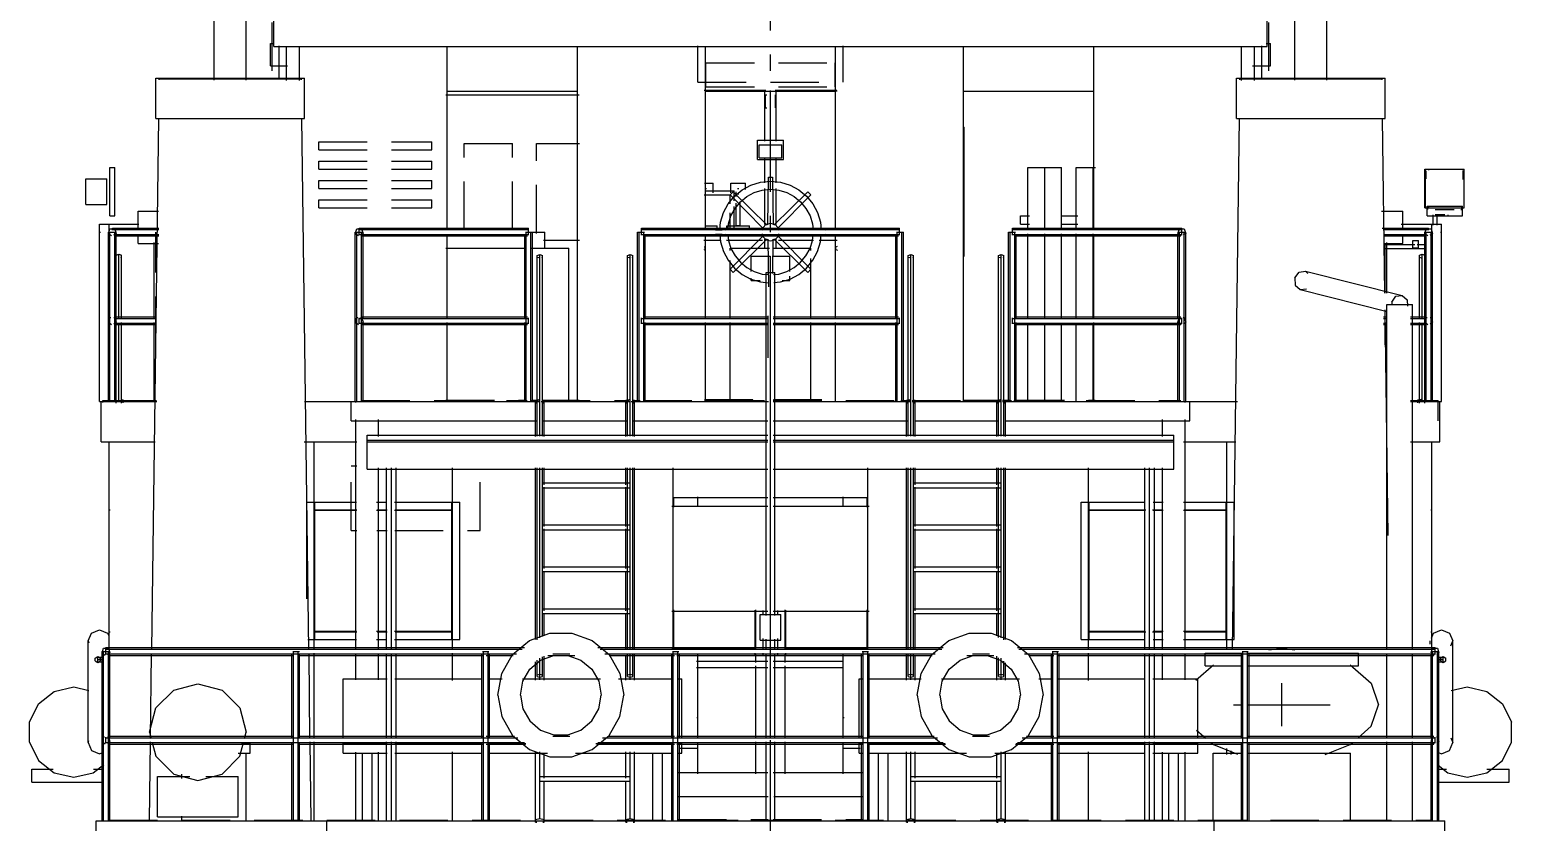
# Model space of a CAD drawing. Extents: x 5 to 836, y 5 to 589.
# Drawn here: x 566.1 to 657.9, y 477.9 to 527 of the extents above; entities that cross this region are included whole.
import ezdxf

# ---------------------------------------------------------------- set-up
doc = ezdxf.new("R2010")
doc.units = 0
doc.linetypes.add('CENTER', pattern=[10, 6, -1.5, 1, -1.5])
doc.linetypes.add('DASHED', pattern=[4.5, 3, -1.5])
for name, color, linetype in [('CENTRE', 4, 'CENTER'), ('DETAIL', 8, 'CONTINUOUS'), ('MARKING', 4, 'DASHED'), ('OUTLINE', 7, 'CONTINUOUS')]:
    doc.layers.add(name, color=color, linetype=linetype)

msp = doc.modelspace()

# ---------------------------------------------------------------- linework, layer by layer
at = {"layer": 'CENTRE'}
msp.add_line((612, 387), (612, 581), dxfattribs=at)
at = {"layer": 'DETAIL'}
for p, q in [((581.2, 526), (581.2, 528)), ((642.8, 526), (642.8, 528)), ((581, 524.8), (581, 526.2)), ((581, 526.2), (581.21, 526.2)), ((581.2, 526), (642.8, 526)), ((582, 523.9), (582, 526)), ((582.8, 523.9), (582.8, 526)), ((591.96, 514.62), (591.96, 526)), ((600.04, 504), (600.04, 526)), ((607.96, 514.62), (607.96, 526)), ((616.04, 514.62), (616.04, 526)), ((623.96, 504), (623.96, 526)), ((632.04, 514.62), (632.04, 526)), ((641.2, 523.9), (641.2, 526)), ((642, 523.9), (642, 526)), ((642.72, 526.2), (643, 526.2)), ((643, 524.8), (643, 526.2)), ((581, 524.8), (582.05, 524.8)), ((641.88, 524.8), (643, 524.8)), ((573.9, 524.05), (583.1, 524.05)), ((574.1, 524), (582.9, 524)), ((640.9, 524.05), (650.1, 524.05)), ((641.1, 524), (649.9, 524)), ((591.88, 523), (600.13, 523)), ((591.96, 523.24), (600.04, 523.24)), ((607.89, 523.29), (611.72, 523.29)), ((607.94, 523.25), (611.72, 523.25)), ((607.96, 523.24), (616.04, 523.24)), ((611.65, 520.13), (611.65, 523.27)), ((611.7, 522.2), (611.7, 523)), ((611.7, 523), (611.77, 523)), ((612, 520.13), (612, 523.27)), ((612.28, 523.29), (616.11, 523.29)), ((612.28, 523.25), (616.13, 523.25)), ((612.3, 522.2), (612.3, 523)), ((612.35, 520.13), (612.35, 523.27)), ((623.96, 523.24), (632.04, 523.24)), ((611.7, 522.2), (611.77, 522.2)), ((573.9, 521.55), (583.1, 521.55)), ((623.93, 521), (624, 521)), ((624, 513), (624, 521)), ((640.9, 521.55), (650.1, 521.55)), ((611.2, 519), (611.2, 520.2)), ((611.2, 520.2), (612.8, 520.2)), ((612.8, 519), (612.8, 520.2)), ((611.65, 517.55), (611.65, 519.08)), ((612, 517.83), (612, 519.08)), ((612.35, 517.55), (612.35, 519.08)), ((571.05, 515.5), (571.05, 518.5)), ((571.05, 518.5), (571.35, 518.5)), ((571.35, 515.5), (571.35, 518.5)), ((611.2, 519), (612.8, 519)), ((627.96, 518.5), (630.04, 518.5)), ((627.96, 514.67), (627.96, 518.5)), ((629, 514.67), (629, 518.5)), ((630.04, 514.67), (630.04, 518.5)), ((630.96, 518.5), (632.14, 518.5)), ((630.96, 514.67), (630.96, 518.5)), ((632, 514.67), (632, 518.5)), ((652.57, 516), (652.57, 518.4)), ((652.57, 518.4), (655, 518.4)), ((652.6, 516), (652.6, 518.4)), ((652.82, 518.33), (652.82, 518.4)), ((654.9, 518.3), (654.95, 518.3)), ((655, 516), (655, 518.4)), ((569.55, 517.8), (570.85, 517.8)), ((569.55, 516.2), (569.55, 517.8)), ((570.85, 516.2), (570.85, 517.8)), ((607.96, 517.2), (608.04, 517.2)), ((608.45, 516.93), (608.45, 517.53)), ((609.55, 516.93), (609.55, 517.53)), ((609.96, 517.2), (610.04, 517.2)), ((610.45, 517.13), (610.45, 517.53)), ((611.65, 514.97), (611.65, 517.2)), ((611.87, 517.9), (612.13, 517.9)), ((612.35, 514.97), (612.35, 517.2)), ((654.9, 517.8), (654.95, 517.8)), ((607.93, 517.05), (609.75, 517.05)), ((609.5, 516.81), (609.69, 517)), ((609.75, 516.43), (609.75, 517.05)), ((614.31, 517), (614.5, 516.81)), ((569.55, 516.2), (570.85, 516.2)), ((571.05, 515.5), (571.35, 515.5)), ((572.8, 514.63), (572.8, 515.8)), ((572.8, 515.8), (574.05, 515.8)), ((609.75, 514.63), (609.75, 516.08)), ((627.5, 515.5), (628.06, 515.5)), ((627.5, 515), (627.5, 515.5)), ((630.01, 515.5), (631.06, 515.5)), ((649.88, 515.8), (651.2, 515.8)), ((651.2, 514.63), (651.2, 515.8)), ((652.57, 516), (655, 516)), ((652.7, 515.5), (652.7, 516.1)), ((652.7, 516.1), (654.9, 516.1)), ((652.7, 515.5), (654.9, 515.5)), ((652.82, 516), (652.82, 516.07)), ((653.21, 515.9), (654.39, 515.9)), ((654.8, 515.9), (654.85, 515.9)), ((654.9, 515.5), (654.9, 516.1)), ((570.4, 515), (572.84, 515)), ((570.4, 504), (570.4, 515)), ((570.4, 514.5), (570.47, 514.5)), ((570.96, 514.42), (571.05, 514.7)), ((570.96, 514.5), (571.44, 514.5)), ((570.96, 504), (570.96, 514.5)), ((570.96, 514.42), (571.15, 514.28)), ((571, 504), (571, 515)), ((571.05, 514.7), (571.35, 514.7)), ((571.05, 504), (571.05, 514.5)), ((571.2, 514.62), (571.2, 514.74)), ((571.2, 514.74), (574.07, 514.74)), ((571.2, 514.65), (574.07, 514.65)), ((571.3, 514.32), (571.44, 514.42)), ((571.35, 514.7), (571.44, 514.42)), ((571.35, 504), (571.35, 514.5)), ((571.44, 504), (571.44, 514.5)), ((586.26, 514.42), (586.35, 514.7)), ((586.26, 514.5), (586.69, 514.5)), ((586.26, 504), (586.26, 514.5)), ((586.26, 514.42), (586.45, 514.28)), ((586.35, 514.7), (586.65, 514.7)), ((586.35, 504), (586.35, 514.5)), ((586.5, 514.31), (586.5, 514.74)), ((586.5, 514.74), (597, 514.74)), ((586.5, 514.65), (597, 514.65)), ((586.6, 514.32), (586.74, 514.42)), ((586.65, 514.7), (586.74, 514.42)), ((586.65, 504), (586.65, 514.5)), ((596.81, 514.5), (598, 514.5)), ((596.85, 504), (596.85, 514.5)), ((597, 514.31), (597, 514.74)), ((597.15, 504), (597.15, 514.5)), ((597.24, 504), (597.24, 514.5)), ((598, 513.5), (598, 514.5)), ((603.76, 514.5), (604.19, 514.5)), ((603.76, 504), (603.76, 514.5)), ((603.85, 504), (603.85, 514.5)), ((604, 514.74), (620, 514.74)), ((604, 514.31), (604, 514.74)), ((604, 514.65), (620, 514.65)), ((604.15, 504), (604.15, 514.5)), ((607.93, 514.88), (608.7, 514.88)), ((608.7, 514.62), (608.7, 514.88)), ((609.3, 514.62), (609.3, 514.88)), ((609.3, 514.88), (610.7, 514.88)), ((609.88, 514.9), (610.12, 514.9)), ((610.7, 514.62), (610.7, 514.88)), ((611.48, 514.61), (611.52, 514.77)), ((611.52, 514.77), (611.73, 514.98)), ((611.73, 514.98), (612, 515.05)), ((612, 515.05), (612.27, 514.98)), ((612.27, 514.98), (612.48, 514.77)), ((612.48, 514.77), (612.52, 514.61)), ((619.81, 514.5), (620.24, 514.5)), ((619.85, 504), (619.85, 514.5)), ((620, 514.31), (620, 514.74)), ((620.15, 504), (620.15, 514.5)), ((620.24, 504), (620.24, 514.5)), ((626.76, 514.5), (627.19, 514.5)), ((626.76, 504), (626.76, 514.5)), ((626.85, 504), (626.85, 514.5)), ((627, 514.74), (637.5, 514.74)), ((627, 514.31), (627, 514.74)), ((627, 514.65), (637.5, 514.65)), ((627.15, 504), (627.15, 514.5)), ((627.5, 515), (628.06, 515)), ((630.01, 515), (631.06, 515)), ((637.26, 514.42), (637.35, 514.7)), ((637.26, 514.42), (637.45, 514.28)), ((637.31, 514.5), (637.74, 514.5)), ((637.35, 514.7), (637.65, 514.7)), ((637.35, 504), (637.35, 514.5)), ((637.5, 514.31), (637.5, 514.74)), ((637.6, 514.32), (637.74, 514.42)), ((637.65, 514.7), (637.74, 514.42)), ((637.65, 504), (637.65, 514.5)), ((637.74, 504), (637.74, 514.5)), ((649.93, 514.74), (652.8, 514.74)), ((650, 514.65), (652.8, 514.65)), ((651.09, 515), (653.6, 515)), ((652.56, 514.42), (652.65, 514.7)), ((652.56, 514.5), (653.04, 514.5)), ((652.56, 504), (652.56, 514.5)), ((652.56, 514.42), (652.75, 514.28)), ((652.65, 514.7), (652.95, 514.7)), ((652.65, 504), (652.65, 514.5)), ((652.8, 514.62), (652.8, 514.74)), ((652.9, 514.32), (653.04, 514.42)), ((652.95, 514.7), (653.04, 514.42)), ((652.95, 504), (652.95, 514.5)), ((653, 504), (653, 515)), ((653.04, 504), (653.04, 514.5)), ((653.53, 514.5), (653.6, 514.5)), ((653.6, 504), (653.6, 515)), ((571.41, 514.35), (574.07, 514.35)), ((571.41, 514.26), (574.07, 514.26)), ((572.8, 513.8), (572.8, 514.35)), ((572.8, 513.8), (574.05, 513.8)), ((573.8, 509.1), (573.8, 513.86)), ((586.5, 514.35), (597, 514.35)), ((586.64, 514.26), (596.93, 514.26)), ((586.74, 509.11), (586.74, 514.36)), ((591.88, 513.5), (596.84, 513.5)), ((591.96, 509.17), (591.96, 514.34)), ((596.76, 509.11), (596.76, 514.36)), ((597.19, 513.5), (599.5, 513.5)), ((599.5, 504), (599.5, 513.5)), ((604, 514.35), (620, 514.35)), ((604.14, 514.26), (619.93, 514.26)), ((604.24, 509.11), (604.24, 514.36)), ((607.87, 514), (608.92, 514)), ((607.89, 513.61), (607.94, 513.58)), ((607.94, 513.42), (607.94, 513.58)), ((607.96, 509.17), (607.96, 514.34)), ((609.27, 514), (611.51, 514)), ((609.5, 513.36), (609.5, 513.5)), ((609.5, 513.5), (611.93, 513.5)), ((611.48, 514.39), (611.52, 514.23)), ((611.52, 514.23), (611.73, 514.02)), ((611.65, 513.5), (611.65, 514.06)), ((611.73, 514.02), (612, 513.95)), ((612, 513.95), (612.27, 514.02)), ((612.14, 513.5), (614.5, 513.5)), ((612.27, 514.02), (612.48, 514.23)), ((612.35, 513.5), (612.35, 514.06)), ((612.48, 514.23), (612.52, 514.39)), ((612.49, 514), (614.66, 514)), ((614.5, 513.36), (614.5, 513.5)), ((615.01, 514), (616.13, 514)), ((616.04, 509.17), (616.04, 514.34)), ((616.06, 513.58), (616.15, 513.63)), ((616.06, 513.42), (616.06, 513.58)), ((619.76, 509.11), (619.76, 514.36)), ((627, 514.35), (637.5, 514.35)), ((627.14, 514.26), (637.43, 514.26)), ((627.24, 509.11), (627.24, 514.36)), ((627.96, 509.16), (627.96, 514.39)), ((629, 509.16), (629, 514.39)), ((630.04, 509.16), (630.04, 514.39)), ((630.96, 509.16), (630.96, 514.39)), ((632, 509.16), (632, 514.39)), ((632.04, 509.17), (632.04, 514.34)), ((637.26, 509.11), (637.26, 514.36)), ((650, 514.35), (652.66, 514.35)), ((650, 514.26), (652.66, 514.26)), ((650.02, 513.8), (651.2, 513.8)), ((650.2, 510.71), (650.2, 513.86)), ((651.2, 513.8), (651.2, 514.35)), ((651.83, 513.52), (651.83, 513.98)), ((651.83, 513.98), (652.17, 513.98)), ((651.83, 513.52), (652.17, 513.52)), ((652.17, 513.52), (652.17, 513.98)), ((571.43, 513.06), (571.6, 513.12)), ((571.43, 509.15), (571.43, 513.06)), ((571.6, 509.13), (571.6, 513.12)), ((571.6, 513.12), (571.77, 513.06)), ((571.72, 512.92), (571.77, 512.94)), ((571.77, 509.15), (571.77, 513.06)), ((597.53, 513.05), (597.7, 513.1)), ((597.53, 501.84), (597.53, 513.05)), ((597.53, 512.95), (597.64, 512.92)), ((597.7, 501.85), (597.7, 513.1)), ((597.7, 513.1), (597.87, 513.05)), ((597.82, 512.93), (597.87, 512.95)), ((597.87, 501.84), (597.87, 513.05)), ((603.13, 513.05), (603.3, 513.1)), ((603.13, 501.84), (603.13, 513.05)), ((603.13, 512.95), (603.24, 512.92)), ((603.3, 501.85), (603.3, 513.1)), ((603.3, 513.1), (603.47, 513.05)), ((603.42, 512.93), (603.47, 512.95)), ((603.47, 501.84), (603.47, 513.05)), ((607.89, 513.39), (607.94, 513.42)), ((609.5, 509.17), (609.5, 512.73)), ((614.5, 509.17), (614.5, 512.87)), ((616.06, 513.42), (616.15, 513.37)), ((620.53, 513.05), (620.7, 513.1)), ((620.53, 501.84), (620.53, 513.05)), ((620.53, 512.95), (620.64, 512.92)), ((620.7, 501.85), (620.7, 513.1)), ((620.7, 513.1), (620.87, 513.05)), ((620.82, 512.93), (620.87, 512.95)), ((620.87, 501.84), (620.87, 513.05)), ((623.93, 513), (624, 513)), ((626.13, 513.05), (626.3, 513.1)), ((626.13, 501.84), (626.13, 513.05)), ((626.13, 512.95), (626.24, 512.92)), ((626.3, 501.85), (626.3, 513.1)), ((626.3, 513.1), (626.47, 513.05)), ((626.42, 512.93), (626.47, 512.95)), ((626.47, 501.84), (626.47, 513.05)), ((652.23, 513.06), (652.4, 513.12)), ((652.23, 509.15), (652.23, 513.06)), ((652.23, 512.94), (652.34, 512.9)), ((652.4, 509.13), (652.4, 513.12)), ((652.4, 513.12), (652.57, 513.06)), ((652.57, 509.15), (652.57, 513.06)), ((609.5, 512.19), (609.69, 512)), ((611.74, 512), (612, 512.01)), ((611.74, 490.73), (611.74, 512)), ((611.74, 512), (612, 511.99)), ((612, 490.72), (612, 512.01)), ((612, 512.01), (612.26, 512)), ((612, 511.99), (612.26, 512)), ((612.26, 490.73), (612.26, 512)), ((614.31, 512), (614.5, 512.19)), ((644.51, 511.66), (644.77, 512.02)), ((644.77, 512.02), (645.17, 512.07)), ((645.17, 512.07), (645.32, 511.93)), ((644.51, 511.66), (644.53, 511.2)), ((644.53, 511.2), (644.83, 510.93)), ((644.83, 510.93), (645.23, 510.98)), ((650.2, 510), (651.8, 510)), ((650.51, 510.16), (650.77, 510.52)), ((650.51, 510.16), (650.52, 509.96)), ((650.77, 510.52), (651.17, 510.57)), ((651.17, 510.57), (651.47, 510.3)), ((651.47, 510.3), (651.49, 509.91)), ((570.96, 508.92), (571.05, 509.2)), ((570.96, 508.92), (571.15, 508.78)), ((571.05, 509.2), (571.11, 509.2)), ((571.29, 509.2), (571.35, 509.2)), ((571.3, 508.82), (571.44, 508.92)), ((571.35, 509.2), (571.44, 508.92)), ((571.41, 509.24), (573.93, 509.24)), ((571.41, 509.15), (573.93, 509.15)), ((586.26, 508.92), (586.35, 509.2)), ((586.26, 508.92), (586.45, 508.78)), ((586.35, 509.2), (586.41, 509.2)), ((586.5, 508.81), (586.5, 509.19)), ((586.5, 509.15), (597, 509.15)), ((586.59, 509.2), (586.65, 509.2)), ((586.6, 508.82), (586.74, 508.92)), ((586.64, 509.24), (596.93, 509.24)), ((586.65, 509.2), (586.74, 508.92)), ((597, 508.81), (597, 509.19)), ((604, 508.81), (604, 509.19)), ((604, 509.15), (611.83, 509.15)), ((604.14, 509.24), (611.83, 509.24)), ((611.85, 506.7), (611.85, 509.3)), ((612.17, 509.24), (619.93, 509.24)), ((612.17, 509.15), (620, 509.15)), ((620, 508.81), (620, 509.19)), ((627, 508.81), (627, 509.19)), ((627, 509.15), (637.5, 509.15)), ((627.14, 509.24), (637.43, 509.24)), ((637.26, 508.92), (637.35, 509.2)), ((637.26, 508.92), (637.45, 508.78)), ((637.35, 509.2), (637.41, 509.2)), ((637.5, 508.81), (637.5, 509.19)), ((637.59, 509.2), (637.65, 509.2)), ((637.6, 508.82), (637.74, 508.92)), ((637.65, 509.2), (637.74, 508.92)), ((650, 509.24), (650.21, 509.24)), ((650, 509.15), (650.21, 509.15)), ((650.2, 509.1), (650.2, 509.66)), ((651.68, 509.24), (652.66, 509.24)), ((651.68, 509.15), (652.66, 509.15)), ((652.56, 508.92), (652.65, 509.2)), ((652.56, 508.92), (652.75, 508.78)), ((652.65, 509.2), (652.71, 509.2)), ((652.89, 509.2), (652.95, 509.2)), ((652.9, 508.82), (653.04, 508.92)), ((652.95, 509.2), (653.04, 508.92)), ((571.41, 508.85), (573.93, 508.85)), ((571.41, 508.76), (573.93, 508.76)), ((571.43, 503.9), (571.43, 508.87)), ((571.6, 503.96), (571.6, 508.85)), ((571.77, 503.9), (571.77, 508.89)), ((573.8, 504), (573.8, 508.9)), ((586.5, 508.85), (597, 508.85)), ((586.64, 508.76), (596.93, 508.76)), ((586.74, 504), (586.74, 508.9)), ((591.96, 504), (591.96, 508.89)), ((596.76, 504), (596.76, 508.9)), ((604, 508.85), (611.83, 508.85)), ((604.14, 508.76), (611.83, 508.76)), ((604.24, 504), (604.24, 508.9)), ((607.96, 504), (607.96, 508.89)), ((609.5, 504), (609.5, 508.89)), ((612.17, 508.85), (620, 508.85)), ((612.17, 508.76), (619.93, 508.76)), ((614.5, 504), (614.5, 508.89)), ((616.04, 504), (616.04, 508.89)), ((619.76, 504), (619.76, 508.9)), ((627, 508.85), (637.5, 508.85)), ((627.14, 508.76), (637.43, 508.76)), ((627.24, 504), (627.24, 508.9)), ((627.96, 504), (627.96, 508.88)), ((629, 504), (629, 508.88)), ((630.04, 504), (630.04, 508.88)), ((630.96, 504), (630.96, 508.88)), ((632, 504), (632, 508.88)), ((632.04, 504), (632.04, 508.89)), ((637.26, 504), (637.26, 508.9)), ((650, 508.85), (650.21, 508.85)), ((650, 508.76), (650.21, 508.76)), ((650.2, 507.01), (650.2, 508.9)), ((651.68, 508.85), (652.66, 508.85)), ((651.68, 508.76), (652.66, 508.76)), ((652.23, 503.9), (652.23, 508.89)), ((652.4, 503.96), (652.4, 508.85)), ((652.57, 503.9), (652.57, 508.87)), ((570.4, 504), (573.96, 504)), ((570.5, 501.5), (570.5, 504)), ((570.6, 503.93), (570.6, 504)), ((571.73, 504.13), (571.86, 504.09)), ((571.86, 503.91), (571.86, 504.09)), ((583.1, 504), (597.65, 504)), ((586, 502.8), (586, 504)), ((597.44, 504.08), (597.64, 504.13)), ((597.44, 501.83), (597.44, 504.08)), ((597.44, 503.92), (597.51, 503.91)), ((597.79, 504), (603.25, 504)), ((597.83, 504.11), (597.96, 504.08)), ((597.89, 503.91), (597.96, 503.92)), ((597.96, 501.83), (597.96, 504.08)), ((603.04, 504.08), (603.24, 504.13)), ((603.04, 501.83), (603.04, 504.08)), ((603.04, 503.92), (603.11, 503.91)), ((603.37, 504), (611.87, 504)), ((603.43, 504.11), (603.56, 504.08)), ((603.49, 503.91), (603.56, 503.92)), ((603.56, 501.83), (603.56, 504.08)), ((612.17, 504), (620.64, 504)), ((620.44, 504.08), (620.64, 504.13)), ((620.44, 501.83), (620.44, 504.08)), ((620.44, 503.92), (620.51, 503.91)), ((620.78, 504), (626.24, 504)), ((620.83, 504.11), (620.96, 504.08)), ((620.89, 503.91), (620.96, 503.92)), ((620.96, 501.83), (620.96, 504.08)), ((626.04, 504.08), (626.24, 504.13)), ((626.04, 501.83), (626.04, 504.08)), ((626.04, 503.92), (626.11, 503.91)), ((626.38, 504), (640.96, 504)), ((626.43, 504.11), (626.56, 504.08)), ((626.49, 503.91), (626.56, 503.92)), ((626.56, 501.83), (626.56, 504.08)), ((638, 502.8), (638, 504)), ((651.68, 504), (653.6, 504)), ((652.14, 504.09), (652.34, 504.15)), ((652.14, 503.91), (652.14, 504.09)), ((653.4, 502.8), (653.4, 504)), ((653.5, 501.5), (653.5, 504)), ((586, 502.8), (597.55, 502.8)), ((597.9, 502.8), (603.15, 502.8)), ((603.5, 502.8), (611.83, 502.8)), ((612.17, 502.8), (620.5, 502.8)), ((620.92, 502.8), (626.1, 502.8)), ((626.52, 502.8), (638, 502.8)), ((587, 499.8), (587, 501.9)), ((587, 501.9), (611.83, 501.9)), ((587, 501.6), (611.83, 501.6)), ((612.17, 501.9), (637, 501.9)), ((612.17, 501.6), (637, 501.6)), ((637, 499.8), (637, 501.9)), ((570.5, 501.5), (573.86, 501.5)), ((571, 488.63), (571, 501.5)), ((583.08, 501.5), (586.36, 501.5)), ((583.71, 488.63), (583.71, 501.5)), ((587, 501.5), (611.83, 501.5)), ((612.17, 501.5), (637, 501.5)), ((637.61, 501.5), (640.85, 501.5)), ((640.29, 488.63), (640.29, 501.5)), ((651.67, 501.5), (653.5, 501.5)), ((653, 488.63), (653, 501.5)), ((587, 499.8), (611.83, 499.8)), ((588.2, 488.63), (588.2, 499.89)), ((588.5, 488.63), (588.5, 499.89)), ((588.8, 488.63), (588.8, 499.89)), ((592.29, 488.63), (592.29, 499.89)), ((597.44, 489.25), (597.44, 499.88)), ((597.53, 489.22), (597.53, 499.88)), ((597.7, 489.34), (597.7, 499.89)), ((597.87, 489.43), (597.87, 499.88)), ((597.96, 498.82), (597.96, 499.88)), ((603.04, 498.82), (603.04, 499.88)), ((603.13, 488.63), (603.13, 499.88)), ((603.3, 488.64), (603.3, 499.89)), ((603.47, 488.63), (603.47, 499.88)), ((603.56, 488.62), (603.56, 499.88)), ((605.96, 488.63), (605.96, 499.89)), ((612.17, 499.8), (637, 499.8)), ((618.04, 488.63), (618.04, 499.89)), ((620.44, 488.62), (620.44, 499.88)), ((620.53, 488.63), (620.53, 499.88)), ((620.7, 488.64), (620.7, 499.89)), ((620.87, 488.63), (620.87, 499.88)), ((620.96, 498.82), (620.96, 499.88)), ((626.04, 498.82), (626.04, 499.88)), ((626.13, 489.36), (626.13, 499.88)), ((626.3, 489.34), (626.3, 499.89)), ((626.47, 489.22), (626.47, 499.88)), ((626.56, 489.25), (626.56, 499.88)), ((631.71, 488.63), (631.71, 499.89)), ((635.2, 488.63), (635.2, 499.89)), ((635.5, 488.63), (635.5, 499.89)), ((635.8, 488.63), (635.8, 499.89)), ((597.84, 498.95), (603.23, 498.95)), ((620.84, 498.95), (626.23, 498.95)), ((597.84, 498.65), (603.23, 498.65)), ((597.96, 496.24), (597.96, 498.69)), ((603.04, 496.24), (603.04, 498.69)), ((605.96, 498.04), (611.83, 498.04)), ((606, 497.44), (606, 498.07)), ((607.5, 497.46), (607.5, 498.08)), ((612.17, 498.04), (618.04, 498.04)), ((616.5, 497.46), (616.5, 498.08)), ((618, 497.44), (618, 498.07)), ((620.84, 498.65), (626.23, 498.65)), ((620.96, 496.24), (620.96, 498.69)), ((626.04, 496.24), (626.04, 498.69)), ((571, 497.29), (571.07, 497.29)), ((583.25, 497.75), (586.33, 497.75)), ((583.25, 491.76), (583.25, 497.75)), ((583.71, 497.29), (586.36, 497.29)), ((583.75, 489.25), (583.75, 497.75)), ((583.75, 497.25), (586.33, 497.25)), ((587.58, 497.75), (588.21, 497.75)), ((587.58, 497.25), (588.21, 497.25)), ((587.62, 497.29), (588.24, 497.29)), ((588.7, 497.75), (592.75, 497.75)), ((588.7, 497.25), (592.25, 497.25)), ((588.73, 497.29), (592.29, 497.29)), ((592.25, 489.25), (592.25, 497.75)), ((592.75, 489.25), (592.75, 497.75)), ((605.88, 497.5), (611.83, 497.5)), ((612.17, 497.5), (618.12, 497.5)), ((631.25, 497.75), (635.23, 497.75)), ((631.25, 489.25), (631.25, 497.75)), ((631.71, 497.29), (635.27, 497.29)), ((631.75, 489.25), (631.75, 497.75)), ((631.75, 497.25), (635.23, 497.25)), ((635.69, 497.29), (636.31, 497.29)), ((635.72, 497.75), (636.35, 497.75)), ((635.72, 497.25), (636.35, 497.25)), ((637.6, 497.75), (640.75, 497.75)), ((637.6, 497.25), (640.25, 497.25)), ((637.64, 497.29), (640.29, 497.29)), ((640.25, 489.25), (640.25, 497.75)), ((640.75, 489.25), (640.75, 497.75)), ((652.93, 497.29), (653, 497.29)), ((597.84, 496.35), (603.23, 496.35)), ((597.84, 496.05), (603.23, 496.05)), ((597.96, 493.65), (597.96, 496.1)), ((603.04, 493.65), (603.04, 496.1)), ((620.84, 496.35), (626.23, 496.35)), ((620.84, 496.05), (626.23, 496.05)), ((620.96, 493.65), (620.96, 496.1)), ((626.04, 493.65), (626.04, 496.1)), ((597.84, 493.75), (603.23, 493.75)), ((597.84, 493.45), (603.23, 493.45)), ((597.96, 491.01), (597.96, 493.45)), ((603.04, 491.01), (603.04, 493.45)), ((620.84, 493.75), (626.23, 493.75)), ((620.84, 493.45), (626.23, 493.45)), ((620.96, 491.01), (620.96, 493.45)), ((626.04, 491.01), (626.04, 493.45)), ((597.84, 491.15), (603.23, 491.15)), ((597.84, 490.85), (603.23, 490.85)), ((597.96, 489.46), (597.96, 490.87)), ((603.04, 488.62), (603.04, 490.87)), ((605.88, 491), (611.83, 491)), ((606, 488.63), (606, 491.08)), ((611.05, 488.62), (611.05, 491.05)), ((611.09, 488.63), (611.09, 491.08)), ((611.35, 489.2), (611.35, 490.8)), ((611.35, 490.8), (612.65, 490.8)), ((611.55, 490.76), (611.55, 491.04)), ((612.17, 491), (618.12, 491)), ((612.45, 490.76), (612.45, 491.04)), ((612.65, 489.2), (612.65, 490.8)), ((612.91, 488.63), (612.91, 491.08)), ((612.95, 488.62), (612.95, 491.05)), ((618, 488.63), (618, 491.08)), ((620.84, 491.15), (626.23, 491.15)), ((620.84, 490.85), (626.23, 490.85)), ((620.96, 488.62), (620.96, 490.87)), ((626.04, 489.46), (626.04, 490.87)), ((571, 489.71), (571.07, 489.71)), ((583.71, 489.71), (586.36, 489.71)), ((583.75, 489.75), (586.33, 489.75)), ((587.58, 489.75), (588.21, 489.75)), ((587.62, 489.71), (588.24, 489.71)), ((588.7, 489.75), (592.25, 489.75)), ((588.73, 489.71), (592.29, 489.71)), ((631.71, 489.71), (635.27, 489.71)), ((631.75, 489.75), (635.23, 489.75)), ((635.69, 489.71), (636.31, 489.71)), ((635.72, 489.75), (636.35, 489.75)), ((637.6, 489.75), (640.25, 489.75)), ((637.64, 489.71), (640.29, 489.71)), ((652.93, 489.71), (653, 489.71)), ((570.56, 488.42), (570.65, 488.7)), ((570.65, 488.7), (570.95, 488.7)), ((570.8, 488.31), (570.8, 488.74)), ((570.8, 488.74), (596.75, 488.74)), ((570.95, 488.7), (571.04, 488.42)), ((583.31, 489.25), (586.33, 489.25)), ((587.58, 489.25), (588.21, 489.25)), ((588.7, 489.25), (592.75, 489.25)), ((601.3, 488.74), (622.7, 488.74)), ((605.88, 488.75), (611.05, 488.75)), ((605.88, 488.7), (606.09, 488.7)), ((605.92, 488.71), (611.09, 488.71)), ((606.09, 488.63), (606.09, 488.7)), ((611.35, 489.2), (612.65, 489.2)), ((611.55, 488.67), (611.55, 489.3)), ((611.74, 488.63), (611.74, 489.27)), ((612, 483.17), (612, 489.25)), ((612.26, 488.63), (612.26, 489.27)), ((612.45, 488.67), (612.45, 489.3)), ((612.91, 488.71), (618.01, 488.71)), ((612.95, 488.75), (618.05, 488.75)), ((617.91, 488.7), (618.05, 488.7)), ((617.91, 488.63), (617.91, 488.7)), ((627.32, 488.74), (653.2, 488.74)), ((631.25, 489.25), (635.23, 489.25)), ((635.72, 489.25), (636.35, 489.25)), ((637.6, 489.25), (640.75, 489.25)), ((652.96, 488.42), (653.05, 488.7)), ((653.05, 488.7), (653.35, 488.7)), ((653.2, 488.31), (653.2, 488.74)), ((653.35, 488.7), (653.44, 488.42)), ((570.14, 488.09), (570.3, 488.18)), ((570.14, 487.91), (570.14, 488.09)), ((570.14, 487.91), (570.3, 487.82)), ((570.3, 488.18), (570.46, 488.09)), ((570.3, 487.86), (570.3, 488.14)), ((570.3, 488.14), (570.62, 488.14)), ((570.3, 488), (570.62, 488)), ((570.3, 487.82), (570.46, 487.91)), ((570.3, 487.86), (570.62, 487.86)), ((570.46, 487.91), (570.46, 488.09)), ((570.56, 488.5), (570.99, 488.5)), ((570.56, 478), (570.56, 488.5)), ((570.56, 488.42), (570.75, 488.28)), ((570.65, 478), (570.65, 488.5)), ((570.8, 488.65), (596.61, 488.65)), ((570.8, 488.35), (596.26, 488.35)), ((570.9, 488.32), (571.04, 488.42)), ((570.94, 488.26), (582.41, 488.26)), ((570.95, 478), (570.95, 488.5)), ((571, 483.11), (571, 488.35)), ((571.04, 483.15), (571.04, 488.36)), ((582.33, 483.15), (582.33, 488.36)), ((582.38, 488.5), (582.81, 488.5)), ((582.42, 478), (582.42, 488.5)), ((582.69, 488.26), (594.23, 488.26)), ((582.72, 478), (582.72, 488.5)), ((582.81, 483.15), (582.81, 488.36)), ((583.71, 483.11), (583.71, 488.39)), ((588.2, 483.11), (588.2, 488.35)), ((588.5, 483.11), (588.5, 488.35)), ((588.8, 483.11), (588.8, 488.35)), ((592.29, 486.71), (592.29, 488.39)), ((594.11, 483.15), (594.11, 488.36)), ((594.15, 488.5), (594.54, 488.5)), ((594.2, 478), (594.2, 488.5)), ((594.37, 488.26), (596.05, 488.26)), ((594.49, 478), (594.49, 488.5)), ((594.58, 483.15), (594.58, 488.36)), ((597.44, 486.73), (597.44, 487.86)), ((597.53, 486.95), (597.53, 487.96)), ((597.7, 487.1), (597.7, 488.08)), ((597.87, 486.95), (597.87, 488.17)), ((597.96, 486.73), (597.96, 488.2)), ((598.19, 488.25), (599.87, 488.25)), ((598.22, 488.26), (599.83, 488.26)), ((598.5, 488.35), (599.55, 488.35)), ((601.44, 488.65), (622.63, 488.65)), ((601.72, 488.35), (622.21, 488.35)), ((602, 488.26), (606.05, 488.26)), ((602.04, 488.25), (603.23, 488.25)), ((603.04, 486.73), (603.04, 488.28)), ((603.13, 486.95), (603.13, 488.38)), ((603.3, 487.1), (603.3, 488.36)), ((603.47, 486.95), (603.47, 488.38)), ((603.56, 486.73), (603.56, 488.35)), ((605.88, 483.15), (605.88, 488.36)), ((605.92, 488.5), (606.31, 488.5)), ((605.96, 486.74), (605.96, 488.35)), ((605.97, 478), (605.97, 488.5)), ((606.19, 488.26), (617.74, 488.26)), ((606.26, 478), (606.26, 488.5)), ((606.35, 483.15), (606.35, 488.36)), ((607.42, 488.25), (611.55, 488.25)), ((607.42, 487.9), (611.83, 487.9)), ((607.5, 483.11), (607.5, 488.36)), ((611.05, 488.25), (611.05, 488.39)), ((611.09, 487.81), (611.09, 488.36)), ((611.55, 488.25), (611.55, 488.39)), ((611.74, 483.1), (611.74, 488.36)), ((612.17, 487.9), (616.51, 487.9)), ((612.26, 483.1), (612.26, 488.36)), ((612.45, 488.25), (612.45, 488.39)), ((612.45, 488.25), (616.51, 488.25)), ((612.91, 487.81), (612.91, 488.36)), ((612.95, 488.25), (612.95, 488.39)), ((616.5, 483.11), (616.5, 488.36)), ((617.65, 483.15), (617.65, 488.36)), ((617.69, 488.5), (618.08, 488.5)), ((617.74, 478), (617.74, 488.5)), ((618.02, 488.26), (622, 488.26)), ((618.03, 478), (618.03, 488.5)), ((618.12, 483.15), (618.12, 488.36)), ((620.44, 486.73), (620.44, 488.35)), ((620.53, 486.95), (620.53, 488.38)), ((620.7, 487.1), (620.7, 488.36)), ((620.84, 488.25), (622.03, 488.25)), ((620.87, 486.95), (620.87, 488.38)), ((620.96, 486.73), (620.96, 488.28)), ((624.17, 488.26), (625.85, 488.26)), ((624.2, 488.25), (625.81, 488.25)), ((624.52, 488.35), (625.57, 488.35)), ((626.04, 486.73), (626.04, 488.2)), ((626.13, 486.95), (626.13, 488.1)), ((626.3, 487.1), (626.3, 488.08)), ((626.47, 486.95), (626.47, 487.89)), ((626.56, 486.73), (626.56, 487.79)), ((627.39, 488.65), (653.2, 488.65)), ((627.74, 488.35), (653.2, 488.35)), ((628.02, 488.26), (629.56, 488.26)), ((629.42, 483.15), (629.42, 488.36)), ((629.46, 488.5), (629.85, 488.5)), ((629.51, 478), (629.51, 488.5)), ((629.8, 478), (629.8, 488.5)), ((629.84, 488.26), (641.31, 488.26)), ((629.89, 483.15), (629.89, 488.36)), ((631.71, 486.71), (631.71, 488.39)), ((635.2, 483.11), (635.2, 488.35)), ((635.5, 483.11), (635.5, 488.35)), ((635.8, 483.11), (635.8, 488.35)), ((638.95, 487.6), (638.95, 488.4)), ((638.95, 488.4), (641.26, 488.4)), ((641.19, 483.15), (641.19, 488.36)), ((641.24, 488.5), (641.62, 488.5)), ((641.28, 478), (641.28, 488.5)), ((641.52, 488.26), (653.13, 488.26)), ((641.58, 478), (641.58, 488.5)), ((641.6, 488.4), (648.45, 488.4)), ((641.67, 483.15), (641.67, 488.36)), ((648.45, 487.6), (648.45, 488.4)), ((652.96, 488.42), (653.15, 488.28)), ((652.96, 483.15), (652.96, 488.36)), ((653, 483.11), (653, 488.35)), ((653.01, 488.5), (653.44, 488.5)), ((653.05, 478), (653.05, 488.5)), ((653.3, 488.32), (653.44, 488.42)), ((653.35, 478), (653.35, 488.5)), ((653.38, 488.14), (653.7, 488.14)), ((653.38, 488), (653.7, 488)), ((653.38, 487.86), (653.7, 487.86)), ((653.44, 478), (653.44, 488.5)), ((653.54, 488.09), (653.7, 488.18)), ((653.54, 487.91), (653.54, 488.09)), ((653.54, 487.91), (653.7, 487.82)), ((653.7, 488.18), (653.86, 488.09)), ((653.7, 487.86), (653.7, 488.14)), ((653.7, 487.82), (653.86, 487.91)), ((653.86, 487.91), (653.86, 488.09)), ((597.53, 487.05), (597.7, 487.1)), ((597.53, 486.95), (597.7, 486.9)), ((597.7, 487.1), (597.87, 487.05)), ((597.7, 486.75), (597.7, 487.04)), ((597.7, 486.9), (597.87, 486.95)), ((603.13, 487.05), (603.3, 487.1)), ((603.13, 486.95), (603.3, 486.9)), ((603.3, 487.1), (603.47, 487.05)), ((603.3, 486.75), (603.3, 487.04)), ((603.3, 486.9), (603.47, 486.95)), ((607.42, 487.5), (611.83, 487.5)), ((611.09, 483.11), (611.09, 487.6)), ((612.17, 487.5), (616.51, 487.5)), ((612.91, 483.11), (612.91, 487.6)), ((620.53, 487.05), (620.7, 487.1)), ((620.53, 486.95), (620.7, 486.9)), ((620.7, 487.1), (620.87, 487.05)), ((620.7, 486.75), (620.7, 487.04)), ((620.7, 486.9), (620.87, 486.95)), ((626.13, 487.05), (626.3, 487.1)), ((626.13, 486.95), (626.3, 486.9)), ((626.3, 487.1), (626.47, 487.05)), ((626.3, 486.75), (626.3, 487.04)), ((626.3, 486.9), (626.47, 486.95)), ((638.95, 487.6), (641.26, 487.6)), ((641.6, 487.6), (648.45, 487.6)), ((566.61, 485.25), (567.59, 486.02)), ((567.59, 486.02), (568.8, 486.3)), ((568.8, 486.3), (569.74, 486.08)), ((573.9, 485), (575, 486.1)), ((575, 486.1), (576.5, 486.5)), ((576.5, 486.5), (578, 486.1)), ((578, 486.1), (579.1, 485)), ((585.5, 486.8), (588.23, 486.8)), ((585.5, 483.14), (585.5, 486.8)), ((588.72, 486.8), (594.11, 486.8)), ((594.53, 486.8), (595.37, 486.8)), ((596.63, 486.8), (601.46, 486.8)), ((602.58, 486.8), (605.94, 486.8)), ((606.29, 486.8), (606.5, 486.8)), ((606.5, 483.14), (606.5, 486.8)), ((617.5, 483.14), (617.5, 486.8)), ((617.5, 486.8), (617.71, 486.8)), ((618.13, 486.8), (621.35, 486.8)), ((622.61, 486.8), (627.44, 486.8)), ((628.63, 486.8), (629.47, 486.8)), ((629.82, 486.8), (635.21, 486.8)), ((635.7, 486.8), (638.5, 486.8)), ((638.5, 483.14), (638.5, 486.8)), ((643.7, 483.86), (643.7, 486.54)), ((654.19, 486.07), (655.2, 486.3)), ((655.2, 486.3), (656.41, 486.02)), ((656.41, 486.02), (657.39, 485.25)), ((566.07, 484.12), (566.61, 485.25)), ((640.7, 485.2), (641.26, 485.2)), ((641.61, 485.2), (646.7, 485.2)), ((657.39, 485.25), (657.93, 484.12)), ((566.07, 482.88), (566.07, 484.12)), ((573.5, 483.5), (573.9, 485)), ((579.1, 485), (579.5, 483.5)), ((607.43, 484.4), (607.5, 484.4)), ((616.5, 484.4), (616.57, 484.4)), ((657.93, 482.88), (657.93, 484.12)), ((570.56, 482.92), (570.65, 483.2)), ((570.65, 483.2), (570.71, 483.2)), ((570.8, 482.81), (570.8, 483.19)), ((570.89, 483.2), (570.95, 483.2)), ((570.94, 483.24), (582.41, 483.24)), ((570.95, 483.2), (571.04, 482.92)), ((573.5, 483.5), (573.6, 483.11)), ((579.4, 483.11), (579.5, 483.5)), ((582.69, 483.24), (594.23, 483.24)), ((594.37, 483.24), (596.12, 483.24)), ((598.5, 483.24), (599.55, 483.24)), ((601.93, 483.24), (606.05, 483.24)), ((606.19, 483.24), (617.74, 483.24)), ((618.02, 483.24), (622.14, 483.24)), ((624.52, 483.24), (625.57, 483.24)), ((627.88, 483.24), (629.56, 483.24)), ((629.84, 483.24), (641.31, 483.24)), ((641.52, 483.24), (653.13, 483.24)), ((652.96, 482.92), (653.05, 483.2)), ((653.05, 483.2), (653.11, 483.2)), ((653.2, 482.81), (653.2, 483.19)), ((653.29, 483.2), (653.35, 483.2)), ((653.35, 483.2), (653.44, 482.92)), ((566.07, 482.88), (566.61, 481.75)), ((570.56, 482.92), (570.75, 482.78)), ((570.8, 483.15), (596.33, 483.15)), ((570.8, 482.85), (596.75, 482.85)), ((570.9, 482.82), (571.04, 482.92)), ((570.94, 482.76), (582.41, 482.76)), ((571, 478), (571, 482.9)), ((571.04, 478), (571.04, 482.87)), ((573.67, 482.85), (573.9, 482)), ((579.1, 482), (579.33, 482.85)), ((579.2, 482.8), (579.75, 482.8)), ((579.75, 482.2), (579.75, 482.8)), ((582.33, 478), (582.33, 482.87)), ((582.69, 482.76), (594.23, 482.76)), ((582.81, 478), (582.81, 482.87)), ((583.71, 478), (583.71, 482.9)), ((585.5, 482.2), (585.5, 482.87)), ((585.5, 482.8), (588.23, 482.8)), ((588.2, 478), (588.2, 482.9)), ((588.5, 478), (588.5, 482.9)), ((588.72, 482.8), (594.11, 482.8)), ((588.8, 478), (588.8, 482.9)), ((592.29, 478), (592.29, 482.27)), ((594.11, 478), (594.11, 482.87)), ((594.37, 482.76), (596.82, 482.76)), ((594.53, 482.8), (596.84, 482.8)), ((594.58, 478), (594.58, 482.87)), ((597.44, 477.92), (597.44, 482.27)), ((597.7, 478.15), (597.7, 482.28)), ((601.18, 482.8), (605.94, 482.8)), ((601.23, 482.76), (606.05, 482.76)), ((601.3, 482.85), (622.7, 482.85)), ((601.58, 483.15), (622.35, 483.15)), ((603.04, 480.65), (603.04, 482.27)), ((603.3, 478.15), (603.3, 482.28)), ((603.56, 477.92), (603.56, 482.27)), ((605.88, 478), (605.88, 482.87)), ((605.96, 478), (605.96, 482.27)), ((606.19, 482.76), (617.74, 482.76)), ((606.29, 482.8), (606.5, 482.8)), ((606.35, 478), (606.35, 482.87)), ((606.38, 482.5), (607.5, 482.5)), ((606.5, 482.2), (606.5, 482.87)), ((607.5, 480.91), (607.5, 482.85)), ((611.09, 480.92), (611.09, 482.9)), ((611.74, 478), (611.74, 482.89)), ((612, 477.99), (612, 482.89)), ((612.26, 478), (612.26, 482.89)), ((612.91, 480.92), (612.91, 482.9)), ((616.5, 480.91), (616.5, 482.85)), ((616.5, 482.5), (617.55, 482.5)), ((617.5, 482.2), (617.5, 482.87)), ((617.5, 482.8), (617.71, 482.8)), ((617.65, 478), (617.65, 482.87)), ((618.02, 482.76), (622.84, 482.76)), ((618.12, 478), (618.12, 482.87)), ((618.13, 482.8), (622.82, 482.8)), ((620.44, 477.92), (620.44, 482.27)), ((620.7, 478.15), (620.7, 482.28)), ((620.96, 480.65), (620.96, 482.27)), ((626.3, 478.15), (626.3, 482.28)), ((626.56, 477.92), (626.56, 482.27)), ((627.18, 482.76), (629.56, 482.76)), ((627.23, 482.8), (629.47, 482.8)), ((627.32, 482.85), (653.2, 482.85)), ((627.6, 483.15), (653.2, 483.15)), ((629.42, 478), (629.42, 482.87)), ((629.82, 482.8), (635.21, 482.8)), ((629.84, 482.76), (641.31, 482.76)), ((629.89, 478), (629.89, 482.87)), ((631.71, 478), (631.71, 482.27)), ((635.2, 478), (635.2, 482.9)), ((635.5, 478), (635.5, 482.9)), ((635.7, 482.8), (638.5, 482.8)), ((635.8, 478), (635.8, 482.9)), ((638.5, 482.2), (638.5, 482.87)), ((640.29, 482.11), (640.29, 482.48)), ((641.19, 478), (641.19, 482.87)), ((641.52, 482.76), (653.13, 482.76)), ((641.67, 478), (641.67, 482.87)), ((652.96, 482.92), (653.15, 482.78)), ((652.96, 478), (652.96, 482.87)), ((653, 478), (653, 482.9)), ((653.3, 482.82), (653.44, 482.92)), ((657.39, 481.75), (657.93, 482.88)), ((566.61, 481.75), (567.59, 480.98)), ((570.01, 480.98), (570.66, 481.5)), ((573.9, 482), (575, 480.9)), ((578, 480.9), (579.1, 482)), ((578.99, 482.2), (579.75, 482.2)), ((579.5, 478), (579.5, 482.2)), ((585.5, 482.2), (588.23, 482.2)), ((586.7, 478), (586.7, 482.2)), ((587.3, 478), (587.3, 482.2)), ((588.72, 482.2), (594.11, 482.2)), ((594.53, 482.2), (598.17, 482.2)), ((597.96, 480.65), (597.96, 482.2)), ((599.92, 482.2), (605.94, 482.2)), ((604.7, 478), (604.7, 482.2)), ((605.3, 478), (605.3, 482.2)), ((606.29, 482.2), (606.5, 482.2)), ((617.5, 482.2), (617.71, 482.2)), ((618.13, 482.2), (624.15, 482.2)), ((618.7, 478), (618.7, 482.2)), ((619.3, 478), (619.3, 482.2)), ((625.9, 482.2), (629.47, 482.2)), ((626.04, 480.65), (626.04, 482.2)), ((629.82, 482.2), (635.21, 482.2)), ((635.7, 482.2), (638.5, 482.2)), ((636.7, 478), (636.7, 482.2)), ((637.3, 478), (637.3, 482.2)), ((639.45, 482.2), (641.26, 482.2)), ((639.45, 478), (639.45, 482.2)), ((641.61, 482.2), (647.95, 482.2)), ((647.95, 478), (647.95, 482.2)), ((653.39, 481.45), (653.99, 480.98)), ((656.41, 480.98), (657.39, 481.75)), ((566.2, 480.4), (566.2, 481.2)), ((566.2, 481.2), (567.52, 481.2)), ((567.59, 480.98), (568.8, 480.7)), ((568.8, 480.7), (570.01, 480.98)), ((570.03, 481.2), (570.65, 481.2)), ((574, 478.25), (574, 480.75)), ((574, 480.75), (576.01, 480.75)), ((575, 480.9), (576.5, 480.5)), ((575.5, 480.62), (575.5, 480.89)), ((576.5, 480.5), (578, 480.9)), ((576.99, 480.75), (579, 480.75)), ((579, 478.25), (579, 480.75)), ((597.7, 480.75), (603.3, 480.75)), ((597.7, 480.45), (603.3, 480.45)), ((597.96, 477.92), (597.96, 480.45)), ((603.04, 477.92), (603.04, 480.45)), ((606.3, 481), (611.83, 481)), ((612.17, 481), (617.7, 481)), ((620.7, 480.75), (626.3, 480.75)), ((620.7, 480.45), (626.3, 480.45)), ((620.96, 477.92), (620.96, 480.45)), ((626.04, 477.92), (626.04, 480.45)), ((653.42, 481.2), (653.9, 481.2)), ((653.99, 480.98), (655.2, 480.7)), ((655.2, 480.7), (656.41, 480.98)), ((656.41, 481.2), (657.8, 481.2)), ((657.8, 480.4), (657.8, 481.2)), ((566.2, 480.4), (570.65, 480.4)), ((653.42, 480.4), (657.8, 480.4)), ((606.28, 479.5), (611.86, 479.5)), ((612.21, 479.5), (617.72, 479.5)), ((570.2, 478), (653.8, 478)), ((570.2, 475.5), (570.2, 478)), ((574, 478.25), (579, 478.25)), ((575.5, 478), (575.5, 478.28)), ((584.5, 475.5), (584.5, 478)), ((597.44, 478.08), (597.7, 478.15)), ((597.44, 477.92), (597.51, 477.91)), ((597.7, 478.15), (597.96, 478.08)), ((597.89, 477.91), (597.96, 477.92)), ((603.04, 478.08), (603.3, 478.15)), ((603.04, 477.92), (603.11, 477.91)), ((603.3, 478.15), (603.56, 478.08)), ((603.49, 477.91), (603.56, 477.92)), ((611.74, 478), (611.87, 478.01)), ((611.74, 478), (612, 477.99)), ((612, 477.99), (612.26, 478)), ((612.19, 478.01), (612.26, 478)), ((620.44, 478.08), (620.7, 478.15)), ((620.44, 477.92), (620.51, 477.91)), ((620.7, 478.15), (620.96, 478.08)), ((620.89, 477.91), (620.96, 477.92)), ((626.04, 478.08), (626.3, 478.15)), ((626.04, 477.92), (626.11, 477.91)), ((626.3, 478.15), (626.56, 478.08)), ((626.49, 477.91), (626.56, 477.92)), ((639.5, 475.5), (639.5, 478)), ((653.8, 475.5), (653.8, 478))]:
    msp.add_line(p, q, dxfattribs=at)
at = {"layer": 'MARKING'}
for p, q in [((581.1, 524.5), (581.1, 528.5)), ((642.9, 524.5), (642.9, 528.5)), ((581.55, 523.95), (581.55, 526.05)), ((607.5, 523.8), (607.5, 526.04)), ((616.5, 523.8), (616.5, 526.04)), ((642.45, 523.95), (642.45, 526.05)), ((608, 523.5), (608, 525)), ((608, 525), (616, 525)), ((616, 523.5), (616, 525)), ((607.5, 523.8), (616.5, 523.8)), ((608, 523.5), (616, 523.5)), ((584, 519.6), (584, 520.1)), ((584, 520.1), (591, 520.1)), ((591, 519.6), (591, 520.1)), ((593, 520), (596, 520)), ((593, 514.63), (593, 520)), ((596, 514.63), (596, 520)), ((597.5, 514.42), (597.5, 520)), ((597.5, 520), (600.15, 520)), ((584, 519.6), (591, 519.6)), ((584, 518.4), (584, 518.9)), ((584, 518.9), (591, 518.9)), ((584, 518.4), (591, 518.4)), ((591, 518.4), (591, 518.9)), ((584, 517.2), (584, 517.7)), ((584, 517.7), (591, 517.7)), ((584, 517.2), (591, 517.2)), ((591, 517.2), (591, 517.7)), ((584, 516), (584, 516.5)), ((584, 516.5), (591, 516.5)), ((591, 516), (591, 516.5)), ((584, 516), (591, 516)), ((573.9, 507.5), (573.9, 514.5)), ((650.1, 510.72), (650.1, 514.5)), ((597.92, 514), (600.15, 514)), ((610.8, 512.05), (610.8, 513)), ((610.8, 513), (611.97, 513)), ((612.1, 513), (613.2, 513)), ((613.2, 512.05), (613.2, 513)), ((613.2, 511.5), (613.2, 511.77)), ((610.8, 511.5), (610.8, 511.64)), ((610.8, 511.5), (611.35, 511.5)), ((612.72, 511.5), (613.2, 511.5)), ((650.1, 507.5), (650.1, 509.67)), ((570.6, 504.01), (570.6, 504.05)), ((570.6, 504.05), (573.96, 504.05)), ((570.6, 504.01), (573.96, 504.01)), ((571.7, 504.06), (573.94, 504.06)), ((586.64, 504.06), (596.92, 504.06)), ((586.64, 504.01), (596.92, 504.01)), ((591.88, 504.08), (596.85, 504.08)), ((591.88, 504.03), (596.85, 504.03)), ((597.13, 504.06), (597.62, 504.06)), ((597.13, 504.01), (597.62, 504.01)), ((597.2, 504.08), (597.62, 504.08)), ((597.2, 504.03), (597.62, 504.03)), ((597.82, 504.08), (600.13, 504.08)), ((597.82, 504.03), (600.13, 504.03)), ((597.83, 504.06), (603.22, 504.06)), ((597.83, 504.01), (603.22, 504.01)), ((603.43, 504.06), (603.92, 504.06)), ((603.43, 504.01), (603.92, 504.01)), ((604.13, 504.06), (611.86, 504.06)), ((604.13, 504.01), (611.86, 504.01)), ((607.91, 504.12), (611.83, 504.12)), ((607.91, 504.07), (611.83, 504.07)), ((607.92, 504.08), (611.83, 504.08)), ((607.92, 504.03), (611.83, 504.03)), ((612.17, 504.08), (616.15, 504.08)), ((612.17, 504.06), (619.94, 504.06)), ((612.17, 504.03), (616.15, 504.03)), ((612.17, 504.01), (619.94, 504.01)), ((612.18, 504.12), (616.17, 504.12)), ((612.18, 504.07), (616.17, 504.07)), ((620.08, 504.06), (620.64, 504.06)), ((620.08, 504.01), (620.64, 504.01)), ((620.78, 504.06), (626.24, 504.06)), ((620.78, 504.01), (626.24, 504.01)), ((623.94, 504.08), (626.25, 504.08)), ((623.94, 504.03), (626.25, 504.03)), ((626.38, 504.08), (626.8, 504.08)), ((626.38, 504.06), (626.94, 504.06)), ((626.38, 504.03), (626.8, 504.03)), ((626.38, 504.01), (626.94, 504.01)), ((627.08, 504.06), (637.43, 504.06)), ((627.08, 504.01), (637.43, 504.01)), ((627.22, 504.08), (632.12, 504.08)), ((627.22, 504.03), (632.12, 504.03)), ((651.67, 504.06), (652.3, 504.06)), ((651.67, 504.01), (653.4, 504.01)), ((651.72, 504.05), (653.4, 504.05)), ((653.4, 504.01), (653.4, 504.05)), ((586, 496), (586, 500)), ((586, 500), (586.35, 500)), ((594, 496), (594, 499.86)), ((605.89, 497.5), (611.83, 497.5)), ((612.17, 497.5), (618.11, 497.5)), ((586, 496), (586.35, 496)), ((587.6, 496), (588.23, 496)), ((588.71, 496), (594, 496)), ((571, 478), (571, 478.05)), ((571, 478.05), (653, 478.05)), ((571, 478), (653, 478)), ((606.28, 478.08), (611.86, 478.08)), ((606.28, 478.03), (611.86, 478.03)), ((612.17, 478.08), (617.72, 478.08)), ((612.17, 478.03), (617.72, 478.03)), ((653, 478), (653, 478.05))]:
    msp.add_line(p, q, dxfattribs=at)
at = {"layer": 'OUTLINE'}
for p, q in [((577.5, 523.91), (577.5, 533.95)), ((579.5, 523.91), (579.5, 533.95)), ((644.5, 523.91), (644.5, 533.95)), ((646.5, 523.91), (646.5, 533.95)), ((573.9, 521.55), (573.9, 524.05)), ((574.1, 523.93), (574.1, 524)), ((582.9, 524), (582.9, 523.93)), ((583.1, 521.55), (583.1, 524.05)), ((640.9, 521.55), (640.9, 524.05)), ((641.1, 523.93), (641.1, 524)), ((649.9, 524), (649.9, 523.93)), ((650.1, 521.55), (650.1, 524.05)), ((573.64, 488.63), (574.07, 521.55)), ((582.93, 521.55), (583.36, 488.63)), ((640.64, 488.63), (641.07, 521.55)), ((649.93, 521.55), (650.07, 510.72)), ((611.3, 519.1), (611.3, 519.9)), ((611.3, 519.9), (612.7, 519.9)), ((611.3, 519.1), (612.7, 519.1)), ((612.7, 519.1), (612.7, 519.9)), ((652.65, 517.8), (652.65, 518.3)), ((654.95, 517.8), (654.95, 518.3)), ((607.9, 517.53), (608.45, 517.53)), ((609.55, 517.53), (610.45, 517.53)), ((610.25, 517.12), (610.79, 517.41)), ((610.79, 517.41), (611.39, 517.59)), ((611.39, 517.59), (612, 517.65)), ((611.84, 514.94), (611.87, 517.9)), ((612, 517.65), (612.61, 517.59)), ((612.13, 517.9), (612.16, 514.94)), ((612.61, 517.59), (613.21, 517.41)), ((613.21, 517.41), (613.75, 517.12)), ((607.89, 516.8), (609.5, 516.8)), ((609.38, 516.25), (609.77, 516.73)), ((609.5, 516.81), (609.69, 517)), ((609.5, 516.81), (611.53, 514.75)), ((609.5, 516.25), (609.5, 516.8)), ((609.69, 517), (611.8, 514.92)), ((609.77, 516.73), (610.25, 517.12)), ((609.8, 515.97), (610.13, 516.37)), ((609.83, 516.87), (610.03, 516.87)), ((609.88, 516.71), (609.88, 516.99)), ((609.88, 514.9), (609.88, 516.29)), ((610.12, 514.9), (610.12, 516.29)), ((610.13, 516.37), (610.53, 516.7)), ((610.53, 516.7), (610.99, 516.95)), ((610.99, 516.95), (611.48, 517.1)), ((611.48, 517.1), (612, 517.15)), ((612, 517.15), (612.52, 517.1)), ((612.2, 514.92), (614.31, 517)), ((612.37, 514.65), (614.5, 516.81)), ((612.52, 517.1), (613.01, 516.95)), ((613.01, 516.95), (613.47, 516.7)), ((613.47, 516.7), (613.87, 516.37)), ((613.75, 517.12), (614.23, 516.73)), ((613.87, 516.37), (614.2, 515.97)), ((614.23, 516.73), (614.62, 516.25)), ((614.31, 517), (614.5, 516.81)), ((608.91, 515.11), (609.09, 515.71)), ((609.09, 515.71), (609.38, 516.25)), ((609.4, 515.02), (609.55, 515.51)), ((609.5, 514.67), (609.5, 515.7)), ((609.55, 515.51), (609.8, 515.97)), ((614.2, 515.97), (614.45, 515.51)), ((614.45, 515.51), (614.6, 515.02)), ((614.62, 516.25), (614.91, 515.71)), ((614.91, 515.71), (615.09, 515.11)), ((652.75, 515.9), (652.75, 516.04)), ((653.08, 514.93), (653.08, 515.56)), ((653.2, 515.58), (653.8, 515.58)), ((653.32, 514.93), (653.32, 515.56)), ((653.58, 515.5), (653.58, 515.57)), ((654.02, 515.5), (654.02, 515.57)), ((654.85, 515.9), (654.85, 516.04)), ((608.6, 514.63), (609.01, 514.63)), ((608.86, 514.64), (608.91, 515.11)), ((609.22, 514.64), (611.56, 514.66)), ((609.36, 514.63), (609.4, 515.02)), ((612.44, 514.66), (615.4, 514.63)), ((614.6, 515.02), (614.64, 514.63)), ((615.09, 515.11), (615.14, 514.64)), ((608.6, 514.37), (609.01, 514.37)), ((608.86, 514.36), (608.91, 513.89)), ((608.91, 513.89), (609.09, 513.29)), ((609.22, 514.36), (611.56, 514.34)), ((609.36, 514.37), (609.4, 513.98)), ((609.4, 513.98), (609.55, 513.49)), ((609.5, 512.19), (611.53, 514.25)), ((609.69, 512), (611.8, 514.08)), ((611.84, 514.06), (611.87, 511.1)), ((612.14, 511.93), (612.16, 514.06)), ((612.2, 514.08), (614.31, 512)), ((612.37, 514.35), (614.5, 512.19)), ((612.44, 514.34), (615.4, 514.37)), ((614.45, 513.49), (614.6, 513.98)), ((614.6, 513.98), (614.64, 514.37)), ((614.91, 513.29), (615.09, 513.89)), ((615.09, 513.89), (615.14, 514.36)), ((650.12, 513.72), (651.94, 513.72)), ((652.08, 513.72), (652.64, 513.72)), ((609.09, 513.29), (609.38, 512.75)), ((609.38, 512.75), (609.77, 512.27)), ((609.55, 513.49), (609.8, 513.03)), ((609.8, 513.03), (610.13, 512.63)), ((610.13, 512.63), (610.53, 512.3)), ((613.47, 512.3), (613.87, 512.63)), ((613.87, 512.63), (614.2, 513.03)), ((614.2, 513.03), (614.45, 513.49)), ((614.23, 512.27), (614.62, 512.75)), ((614.62, 512.75), (614.91, 513.29)), ((650.12, 513.48), (652.64, 513.48)), ((609.5, 512.19), (609.69, 512)), ((609.77, 512.27), (610.25, 511.88)), ((610.25, 511.88), (610.79, 511.59)), ((610.53, 512.3), (610.99, 512.05)), ((610.99, 512.05), (611.48, 511.9)), ((611.48, 511.9), (611.81, 511.87)), ((612.19, 511.87), (612.52, 511.9)), ((612.52, 511.9), (613.01, 512.05)), ((613.01, 512.05), (613.47, 512.3)), ((613.21, 511.59), (613.75, 511.88)), ((613.75, 511.88), (614.23, 512.27)), ((614.31, 512), (614.5, 512.19)), ((645.17, 512.07), (651.17, 510.57)), ((610.79, 511.59), (611.39, 511.41)), ((611.39, 511.41), (611.86, 511.36)), ((612.2, 511.37), (612.61, 511.41)), ((612.61, 511.41), (613.21, 511.59)), ((644.83, 510.93), (650.22, 509.58)), ((650.2, 488.62), (650.2, 510)), ((651.8, 488.62), (651.8, 510)), ((650.09, 509.67), (650.27, 495.69)), ((586.3, 503.93), (586.3, 504)), ((637.7, 503.93), (637.7, 504)), ((586.3, 488.62), (586.3, 502.88)), ((587.7, 501.83), (587.7, 502.88)), ((636.3, 501.83), (636.3, 502.88)), ((637.7, 488.62), (637.7, 502.88)), ((587.7, 488.62), (587.7, 499.88)), ((636.3, 488.62), (636.3, 499.88)), ((569.7, 489.15), (569.91, 489.64)), ((569.91, 489.64), (570.4, 489.84)), ((570.4, 489.84), (570.89, 489.64)), ((570.89, 489.64), (570.95, 489.52)), ((597.05, 489.18), (598.32, 489.64)), ((598.32, 489.64), (599.68, 489.64)), ((599.68, 489.64), (600.95, 489.18)), ((623.05, 489.18), (624.32, 489.64)), ((624.32, 489.64), (625.68, 489.64)), ((625.68, 489.64), (626.95, 489.18)), ((652.98, 489.33), (653.11, 489.64)), ((653.11, 489.64), (653.6, 489.84)), ((653.6, 489.84), (654.09, 489.64)), ((654.09, 489.64), (654.3, 489.15)), ((569.7, 482.85), (569.7, 489.15)), ((569.7, 489.15), (569.75, 489.03)), ((596.01, 488.31), (597.05, 489.18)), ((600.95, 489.18), (601.99, 488.31)), ((622.01, 488.31), (623.05, 489.18)), ((626.95, 489.18), (627.99, 488.31)), ((642.89, 488.61), (643.7, 488.7)), ((643.7, 488.7), (644.51, 488.61)), ((652.9, 488.96), (652.9, 489.15)), ((654.17, 488.85), (654.3, 489.15)), ((654.3, 482.85), (654.3, 489.15)), ((573.57, 483.1), (573.63, 488.35)), ((583.37, 488.35), (583.43, 483.1)), ((586.3, 486.74), (586.3, 488.34)), ((587.7, 486.74), (587.7, 488.34)), ((595.34, 487.13), (596.01, 488.31)), ((597.08, 487.41), (597.75, 487.97)), ((597.75, 487.97), (598.57, 488.26)), ((598.57, 488.26), (599.43, 488.26)), ((599.43, 488.26), (600.25, 487.97)), ((600.25, 487.97), (600.92, 487.41)), ((601.99, 488.31), (602.66, 487.13)), ((621.34, 487.13), (622.01, 488.31)), ((623.08, 487.41), (623.75, 487.97)), ((623.75, 487.97), (624.57, 488.26)), ((624.57, 488.26), (625.43, 488.26)), ((625.43, 488.26), (626.25, 487.97)), ((626.25, 487.97), (626.92, 487.41)), ((627.99, 488.31), (628.66, 487.13)), ((636.3, 486.74), (636.3, 488.34)), ((637.7, 486.74), (637.7, 488.34)), ((650.2, 483.1), (650.2, 488.34)), ((651.8, 483.1), (651.8, 488.34)), ((595.1, 485.8), (595.34, 487.13)), ((596.65, 486.66), (597.08, 487.41)), ((600.92, 487.41), (601.35, 486.66)), ((602.66, 487.13), (602.9, 485.8)), ((621.1, 485.8), (621.34, 487.13)), ((622.65, 486.66), (623.08, 487.41)), ((626.92, 487.41), (627.35, 486.66)), ((628.66, 487.13), (628.9, 485.8)), ((638.36, 486.72), (639.46, 487.67)), ((647.94, 487.67), (649.24, 486.54)), ((596.5, 485.8), (596.65, 486.66)), ((601.35, 486.66), (601.5, 485.8)), ((622.5, 485.8), (622.65, 486.66)), ((627.35, 486.66), (627.5, 485.8)), ((649.24, 486.54), (649.7, 485.2)), ((595.1, 485.8), (595.34, 484.47)), ((596.5, 485.8), (596.65, 484.94)), ((601.35, 484.94), (601.5, 485.8)), ((602.66, 484.47), (602.9, 485.8)), ((621.1, 485.8), (621.34, 484.47)), ((622.5, 485.8), (622.65, 484.94)), ((627.35, 484.94), (627.5, 485.8)), ((628.66, 484.47), (628.9, 485.8)), ((649.24, 483.86), (649.7, 485.2)), ((595.34, 484.47), (596.01, 483.29)), ((596.65, 484.94), (597.08, 484.19)), ((597.08, 484.19), (597.75, 483.63)), ((600.25, 483.63), (600.92, 484.19)), ((600.92, 484.19), (601.35, 484.94)), ((601.99, 483.29), (602.66, 484.47)), ((621.34, 484.47), (622.01, 483.29)), ((622.65, 484.94), (623.08, 484.19)), ((623.08, 484.19), (623.75, 483.63)), ((626.25, 483.63), (626.92, 484.19)), ((626.92, 484.19), (627.35, 484.94)), ((627.99, 483.29), (628.66, 484.47)), ((596.01, 483.29), (597.05, 482.42)), ((597.75, 483.63), (598.57, 483.34)), ((598.57, 483.34), (599.43, 483.34)), ((599.43, 483.34), (600.25, 483.63)), ((600.95, 482.42), (601.99, 483.29)), ((622.01, 483.29), (623.05, 482.42)), ((623.75, 483.63), (624.57, 483.34)), ((624.57, 483.34), (625.43, 483.34)), ((625.43, 483.34), (626.25, 483.63)), ((626.95, 482.42), (627.99, 483.29)), ((638.42, 483.63), (638.99, 483.13)), ((648.41, 483.13), (649.24, 483.86)), ((569.7, 482.85), (569.75, 482.97)), ((569.7, 482.85), (569.91, 482.36)), ((569.91, 482.36), (570.4, 482.16)), ((573.5, 478), (573.56, 482.89)), ((583.44, 482.89), (583.5, 478)), ((597.05, 482.42), (598.32, 481.96)), ((599.68, 481.96), (600.95, 482.42)), ((623.05, 482.42), (624.32, 481.96)), ((625.68, 481.96), (626.95, 482.42)), ((639.3, 482.86), (639.46, 482.73)), ((639.46, 482.73), (640.95, 482.14)), ((640.55, 482.12), (640.56, 482.33)), ((646.39, 482.12), (647.94, 482.73)), ((647.94, 482.73), (648.1, 482.86)), ((650.2, 478), (650.2, 482.89)), ((651.8, 478), (651.8, 482.89)), ((653.6, 482.16), (654.09, 482.36)), ((654.09, 482.36), (654.3, 482.85)), ((654.17, 483.15), (654.3, 482.85)), ((570.4, 482.16), (570.65, 482.26)), ((586.3, 478), (586.3, 482.26)), ((587.7, 478), (587.7, 482.26)), ((598.32, 481.96), (599.68, 481.96)), ((624.32, 481.96), (625.68, 481.96)), ((636.3, 478), (636.3, 482.26)), ((637.7, 478), (637.7, 482.26)), ((653.41, 482.23), (653.6, 482.16))]:
    msp.add_line(p, q, dxfattribs=at)

doc.saveas('drawing.dxf')
